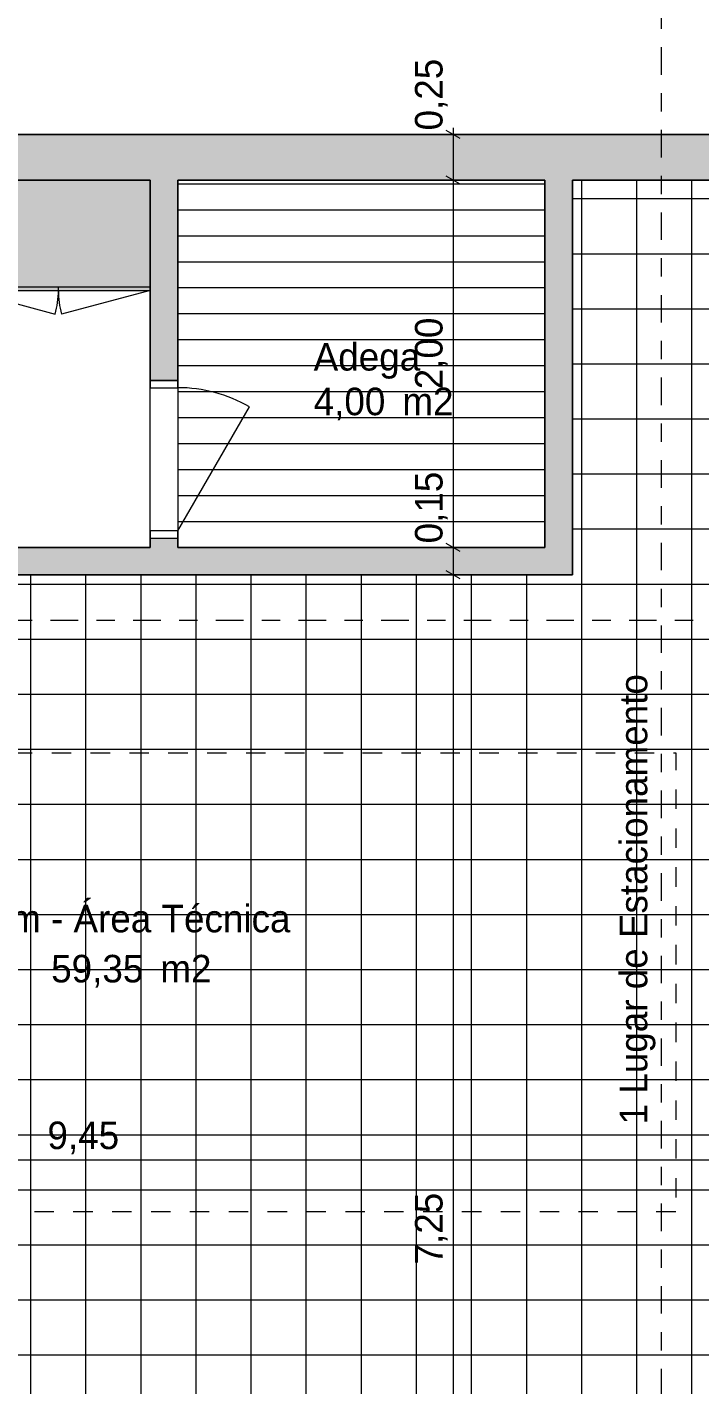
# Model space of a CAD drawing. Header units: metres. Extents: x -111189 to -108577, y -72951 to -72647.
# Drawn here: x -110734.58 to -110730.92, y -72934.82 to -72927.42 of the extents above; entities that cross this region are included whole.
import ezdxf

# ---------------------------------------------------------------- set-up
doc = ezdxf.new("R2010")
doc.units = ezdxf.units.M
doc.header["$MEASUREMENT"] = 0
for name, pattern in [('Dashed', [0.423333, 0.211667, -0.211667]), ('Dot & Dashed', [0.670278, 0.3175, -0.176389, 0, -0.176389]), ('OTK - Traço Ponto CORTES_ALÇ', [0.6, 0.3, -0.15, 0, -0.15])]:
    doc.linetypes.add(name, pattern=pattern)
for name, color, linetype in [('Planta Piso -1_1_0', 7, 'Continuous'), ('Planta Piso -1_1_00 - DESENHO 2D', 7, 'Continuous'), ('Planta Piso -1_1_00 - TEXTO GERAL', 7, 'Continuous'), ('Planta Piso -1_1_01 - TERRENO PROPOSTO', 7, 'Continuous'), ('Planta Piso -1_1_03 - LAJES', 7, 'Continuous'), ('Planta Piso -1_1_07 - MUROS', 7, 'Continuous'), ('Planta Piso -1_1_08 - EQUIPAMENTO FIXO', 7, 'Continuous'), ('Planta Piso -1_1_11 - ZONA_ÁREA', 7, 'Continuous'), ('Planta Piso -1_1_12 - COTAS GERAIS', 7, 'Continuous'), ('Planta Piso -1_1_14 - CORTES.Marcadores', 7, 'Continuous')]:
    doc.layers.add(name, color=color, linetype=linetype)
doc.styles.add('ESTILO_GERADO_3', font='AGENCYR.TTF')

# ---------------------------------------------------------------- blocks, each defined once
blk = doc.blocks.new('*X141', base_point=(-110755.4355, -72968.689))
at = {"layer": 'Planta Piso -1_1_03 - LAJES', "color": 253, "linetype": 'Continuous', "lineweight": 9, "ltscale": 1000}
for p, q in [((-110733.7587, -72928.2729), (-110733.5087, -72928.2729)), ((-110733.7587, -72928.2729), (-110733.5087, -72928.2729)), ((-110733.5087, -72928.2729), (-110733.2587, -72928.2729)), ((-110733.5087, -72928.2729), (-110733.2587, -72928.2729)), ((-110733.2587, -72928.2729), (-110733.0087, -72928.2729)), ((-110733.2587, -72928.2729), (-110733.0087, -72928.2729)), ((-110733.0087, -72928.2729), (-110732.7587, -72928.2729)), ((-110733.0087, -72928.2729), (-110732.7587, -72928.2729)), ((-110732.7587, -72928.2729), (-110732.5087, -72928.2729)), ((-110732.7587, -72928.2729), (-110732.5087, -72928.2729)), ((-110732.5087, -72928.2729), (-110732.2587, -72928.2729)), ((-110732.5087, -72928.2729), (-110732.2587, -72928.2729)), ((-110732.2587, -72928.2729), (-110732.0087, -72928.2729)), ((-110732.2587, -72928.2729), (-110732.0087, -72928.2729)), ((-110732.0087, -72928.2729), (-110731.7587, -72928.2729)), ((-110732.0087, -72928.2729), (-110731.7587, -72928.2729)), ((-110733.7587, -72928.4144), (-110733.5087, -72928.4144)), ((-110733.7587, -72928.4144), (-110733.5087, -72928.4144)), ((-110733.5087, -72928.4144), (-110733.2587, -72928.4144)), ((-110733.5087, -72928.4144), (-110733.2587, -72928.4144)), ((-110733.2587, -72928.4144), (-110733.0087, -72928.4144)), ((-110733.2587, -72928.4144), (-110733.0087, -72928.4144)), ((-110733.0087, -72928.4144), (-110732.7587, -72928.4144)), ((-110733.0087, -72928.4144), (-110732.7587, -72928.4144)), ((-110732.7587, -72928.4144), (-110732.5087, -72928.4144)), ((-110732.7587, -72928.4144), (-110732.5087, -72928.4144)), ((-110732.5087, -72928.4144), (-110732.2587, -72928.4144)), ((-110732.5087, -72928.4144), (-110732.2587, -72928.4144)), ((-110732.2587, -72928.4144), (-110732.0087, -72928.4144)), ((-110732.2587, -72928.4144), (-110732.0087, -72928.4144)), ((-110732.0087, -72928.4144), (-110731.7587, -72928.4144)), ((-110732.0087, -72928.4144), (-110731.7587, -72928.4144)), ((-110733.7587, -72928.5559), (-110733.5087, -72928.5559)), ((-110733.7587, -72928.5559), (-110733.5087, -72928.5559)), ((-110733.5087, -72928.5559), (-110733.2587, -72928.5559)), ((-110733.5087, -72928.5559), (-110733.2587, -72928.5559)), ((-110733.2587, -72928.5559), (-110733.0087, -72928.5559)), ((-110733.2587, -72928.5559), (-110733.0087, -72928.5559)), ((-110733.0087, -72928.5559), (-110732.7587, -72928.5559)), ((-110733.0087, -72928.5559), (-110732.7587, -72928.5559)), ((-110732.7587, -72928.5559), (-110732.5087, -72928.5559)), ((-110732.7587, -72928.5559), (-110732.5087, -72928.5559)), ((-110732.5087, -72928.5559), (-110732.2587, -72928.5559)), ((-110732.5087, -72928.5559), (-110732.2587, -72928.5559)), ((-110732.2587, -72928.5559), (-110732.0087, -72928.5559)), ((-110732.2587, -72928.5559), (-110732.0087, -72928.5559)), ((-110732.0087, -72928.5559), (-110731.7587, -72928.5559)), ((-110732.0087, -72928.5559), (-110731.7587, -72928.5559)), ((-110733.7587, -72928.6974), (-110733.5087, -72928.6974)), ((-110733.7587, -72928.6974), (-110733.5087, -72928.6974)), ((-110733.5087, -72928.6974), (-110733.2587, -72928.6974)), ((-110733.5087, -72928.6974), (-110733.2587, -72928.6974)), ((-110733.2587, -72928.6974), (-110733.0087, -72928.6974)), ((-110733.2587, -72928.6974), (-110733.0087, -72928.6974)), ((-110733.0087, -72928.6974), (-110732.7587, -72928.6974)), ((-110733.0087, -72928.6974), (-110732.7587, -72928.6974)), ((-110732.7587, -72928.6974), (-110732.5087, -72928.6974)), ((-110732.7587, -72928.6974), (-110732.5087, -72928.6974)), ((-110732.5087, -72928.6974), (-110732.2587, -72928.6974)), ((-110732.5087, -72928.6974), (-110732.2587, -72928.6974)), ((-110732.2587, -72928.6974), (-110732.0087, -72928.6974)), ((-110732.2587, -72928.6974), (-110732.0087, -72928.6974)), ((-110732.0087, -72928.6974), (-110731.7587, -72928.6974)), ((-110732.0087, -72928.6974), (-110731.7587, -72928.6974)), ((-110733.7587, -72928.8389), (-110733.5087, -72928.8389)), ((-110733.7587, -72928.8389), (-110733.5087, -72928.8389)), ((-110733.5087, -72928.8389), (-110733.2587, -72928.8389)), ((-110733.5087, -72928.8389), (-110733.2587, -72928.8389)), ((-110733.2587, -72928.8389), (-110733.0087, -72928.8389)), ((-110733.2587, -72928.8389), (-110733.0087, -72928.8389)), ((-110733.0087, -72928.8389), (-110732.7587, -72928.8389)), ((-110733.0087, -72928.8389), (-110732.7587, -72928.8389)), ((-110732.7587, -72928.8389), (-110732.5087, -72928.8389)), ((-110732.7587, -72928.8389), (-110732.5087, -72928.8389)), ((-110732.5087, -72928.8389), (-110732.2587, -72928.8389)), ((-110732.5087, -72928.8389), (-110732.2587, -72928.8389)), ((-110732.2587, -72928.8389), (-110732.0087, -72928.8389)), ((-110732.2587, -72928.8389), (-110732.0087, -72928.8389)), ((-110732.0087, -72928.8389), (-110731.7587, -72928.8389)), ((-110732.0087, -72928.8389), (-110731.7587, -72928.8389)), ((-110733.7587, -72928.9804), (-110733.5087, -72928.9804)), ((-110733.7587, -72928.9804), (-110733.5087, -72928.9804)), ((-110733.5087, -72928.9804), (-110733.2587, -72928.9804)), ((-110733.5087, -72928.9804), (-110733.2587, -72928.9804)), ((-110733.2587, -72928.9804), (-110733.0087, -72928.9804)), ((-110733.2587, -72928.9804), (-110733.0087, -72928.9804)), ((-110733.0087, -72928.9804), (-110732.7587, -72928.9804)), ((-110733.0087, -72928.9804), (-110732.7587, -72928.9804)), ((-110732.7587, -72928.9804), (-110732.5087, -72928.9804)), ((-110732.7587, -72928.9804), (-110732.5087, -72928.9804)), ((-110732.5087, -72928.9804), (-110732.2587, -72928.9804)), ((-110732.5087, -72928.9804), (-110732.2587, -72928.9804)), ((-110732.2587, -72928.9804), (-110732.0087, -72928.9804)), ((-110732.2587, -72928.9804), (-110732.0087, -72928.9804)), ((-110732.0087, -72928.9804), (-110731.7587, -72928.9804)), ((-110732.0087, -72928.9804), (-110731.7587, -72928.9804)), ((-110733.7587, -72929.1219), (-110733.5087, -72929.1219)), ((-110733.7587, -72929.1219), (-110733.5087, -72929.1219)), ((-110733.5087, -72929.1219), (-110733.2587, -72929.1219)), ((-110733.5087, -72929.1219), (-110733.2587, -72929.1219)), ((-110733.2587, -72929.1219), (-110733.0087, -72929.1219)), ((-110733.2587, -72929.1219), (-110733.0087, -72929.1219)), ((-110733.0087, -72929.1219), (-110732.7587, -72929.1219)), ((-110733.0087, -72929.1219), (-110732.7587, -72929.1219)), ((-110732.7587, -72929.1219), (-110732.5087, -72929.1219)), ((-110732.7587, -72929.1219), (-110732.5087, -72929.1219)), ((-110732.5087, -72929.1219), (-110732.2587, -72929.1219)), ((-110732.5087, -72929.1219), (-110732.2587, -72929.1219)), ((-110732.2587, -72929.1219), (-110732.0087, -72929.1219)), ((-110732.2587, -72929.1219), (-110732.0087, -72929.1219)), ((-110732.0087, -72929.1219), (-110731.7587, -72929.1219)), ((-110732.0087, -72929.1219), (-110731.7587, -72929.1219)), ((-110733.7587, -72929.2634), (-110733.5087, -72929.2634)), ((-110733.7587, -72929.2634), (-110733.5087, -72929.2634)), ((-110733.5087, -72929.2634), (-110733.2587, -72929.2634)), ((-110733.5087, -72929.2634), (-110733.2587, -72929.2634)), ((-110733.2587, -72929.2634), (-110733.0087, -72929.2634)), ((-110733.2587, -72929.2634), (-110733.0087, -72929.2634)), ((-110733.0087, -72929.2634), (-110732.7587, -72929.2634)), ((-110733.0087, -72929.2634), (-110732.7587, -72929.2634)), ((-110732.7587, -72929.2634), (-110732.5087, -72929.2634)), ((-110732.7587, -72929.2634), (-110732.5087, -72929.2634)), ((-110732.5087, -72929.2634), (-110732.2587, -72929.2634)), ((-110732.5087, -72929.2634), (-110732.2587, -72929.2634)), ((-110732.2587, -72929.2634), (-110732.0087, -72929.2634)), ((-110732.2587, -72929.2634), (-110732.0087, -72929.2634)), ((-110732.0087, -72929.2634), (-110731.7587, -72929.2634)), ((-110732.0087, -72929.2634), (-110731.7587, -72929.2634)), ((-110733.7587, -72929.4049), (-110733.5087, -72929.4049)), ((-110733.7587, -72929.4049), (-110733.5087, -72929.4049)), ((-110733.5087, -72929.4049), (-110733.2587, -72929.4049)), ((-110733.5087, -72929.4049), (-110733.2587, -72929.4049)), ((-110733.2587, -72929.4049), (-110733.0087, -72929.4049)), ((-110733.2587, -72929.4049), (-110733.0087, -72929.4049)), ((-110733.0087, -72929.4049), (-110732.7587, -72929.4049)), ((-110733.0087, -72929.4049), (-110732.7587, -72929.4049)), ((-110732.7587, -72929.4049), (-110732.5087, -72929.4049)), ((-110732.7587, -72929.4049), (-110732.5087, -72929.4049)), ((-110732.5087, -72929.4049), (-110732.2587, -72929.4049)), ((-110732.5087, -72929.4049), (-110732.2587, -72929.4049)), ((-110732.2587, -72929.4049), (-110732.0087, -72929.4049)), ((-110732.2587, -72929.4049), (-110732.0087, -72929.4049)), ((-110732.0087, -72929.4049), (-110731.7587, -72929.4049)), ((-110732.0087, -72929.4049), (-110731.7587, -72929.4049)), ((-110733.7587, -72929.5464), (-110733.5087, -72929.5464)), ((-110733.7587, -72929.5464), (-110733.5087, -72929.5464)), ((-110733.5087, -72929.5464), (-110733.2587, -72929.5464)), ((-110733.5087, -72929.5464), (-110733.2587, -72929.5464)), ((-110733.2587, -72929.5464), (-110733.0087, -72929.5464)), ((-110733.2587, -72929.5464), (-110733.0087, -72929.5464)), ((-110733.0087, -72929.5464), (-110732.7587, -72929.5464)), ((-110733.0087, -72929.5464), (-110732.7587, -72929.5464)), ((-110732.7587, -72929.5464), (-110732.5087, -72929.5464)), ((-110732.7587, -72929.5464), (-110732.5087, -72929.5464)), ((-110732.5087, -72929.5464), (-110732.2587, -72929.5464)), ((-110732.5087, -72929.5464), (-110732.2587, -72929.5464)), ((-110732.2587, -72929.5464), (-110732.0087, -72929.5464)), ((-110732.2587, -72929.5464), (-110732.0087, -72929.5464)), ((-110732.0087, -72929.5464), (-110731.7587, -72929.5464)), ((-110732.0087, -72929.5464), (-110731.7587, -72929.5464)), ((-110733.7587, -72929.6879), (-110733.5087, -72929.6879)), ((-110733.7587, -72929.6879), (-110733.5087, -72929.6879)), ((-110733.5087, -72929.6879), (-110733.2587, -72929.6879)), ((-110733.5087, -72929.6879), (-110733.2587, -72929.6879)), ((-110733.2587, -72929.6879), (-110733.0087, -72929.6879)), ((-110733.2587, -72929.6879), (-110733.0087, -72929.6879)), ((-110733.0087, -72929.6879), (-110732.7587, -72929.6879)), ((-110733.0087, -72929.6879), (-110732.7587, -72929.6879)), ((-110732.7587, -72929.6879), (-110732.5087, -72929.6879)), ((-110732.7587, -72929.6879), (-110732.5087, -72929.6879)), ((-110732.5087, -72929.6879), (-110732.2587, -72929.6879)), ((-110732.5087, -72929.6879), (-110732.2587, -72929.6879)), ((-110732.2587, -72929.6879), (-110732.0087, -72929.6879)), ((-110732.2587, -72929.6879), (-110732.0087, -72929.6879)), ((-110732.0087, -72929.6879), (-110731.7587, -72929.6879)), ((-110732.0087, -72929.6879), (-110731.7587, -72929.6879)), ((-110733.7587, -72929.8294), (-110733.5087, -72929.8294)), ((-110733.7587, -72929.8294), (-110733.5087, -72929.8294)), ((-110733.5087, -72929.8294), (-110733.2587, -72929.8294)), ((-110733.5087, -72929.8294), (-110733.2587, -72929.8294)), ((-110733.2587, -72929.8294), (-110733.0087, -72929.8294)), ((-110733.2587, -72929.8294), (-110733.0087, -72929.8294)), ((-110733.0087, -72929.8294), (-110732.7587, -72929.8294)), ((-110733.0087, -72929.8294), (-110732.7587, -72929.8294)), ((-110732.7587, -72929.8294), (-110732.5087, -72929.8294)), ((-110732.7587, -72929.8294), (-110732.5087, -72929.8294)), ((-110732.5087, -72929.8294), (-110732.2587, -72929.8294)), ((-110732.5087, -72929.8294), (-110732.2587, -72929.8294)), ((-110732.2587, -72929.8294), (-110732.0087, -72929.8294)), ((-110732.2587, -72929.8294), (-110732.0087, -72929.8294)), ((-110732.0087, -72929.8294), (-110731.7587, -72929.8294)), ((-110732.0087, -72929.8294), (-110731.7587, -72929.8294)), ((-110733.7587, -72929.9709), (-110733.5087, -72929.9709)), ((-110733.7587, -72929.9709), (-110733.5087, -72929.9709)), ((-110733.5087, -72929.9709), (-110733.2587, -72929.9709)), ((-110733.5087, -72929.9709), (-110733.2587, -72929.9709)), ((-110733.2587, -72929.9709), (-110733.0087, -72929.9709)), ((-110733.2587, -72929.9709), (-110733.0087, -72929.9709)), ((-110733.0087, -72929.9709), (-110732.7587, -72929.9709)), ((-110733.0087, -72929.9709), (-110732.7587, -72929.9709)), ((-110732.7587, -72929.9709), (-110732.5087, -72929.9709)), ((-110732.7587, -72929.9709), (-110732.5087, -72929.9709)), ((-110732.5087, -72929.9709), (-110732.2587, -72929.9709)), ((-110732.5087, -72929.9709), (-110732.2587, -72929.9709)), ((-110732.2587, -72929.9709), (-110732.0087, -72929.9709)), ((-110732.2587, -72929.9709), (-110732.0087, -72929.9709)), ((-110732.0087, -72929.9709), (-110731.7587, -72929.9709)), ((-110732.0087, -72929.9709), (-110731.7587, -72929.9709)), ((-110733.7587, -72930.1124), (-110733.5087, -72930.1124)), ((-110733.7587, -72930.1124), (-110733.5087, -72930.1124)), ((-110733.5087, -72930.1124), (-110733.2587, -72930.1124)), ((-110733.5087, -72930.1124), (-110733.2587, -72930.1124)), ((-110733.2587, -72930.1124), (-110733.0087, -72930.1124)), ((-110733.2587, -72930.1124), (-110733.0087, -72930.1124)), ((-110733.0087, -72930.1124), (-110732.7587, -72930.1124)), ((-110733.0087, -72930.1124), (-110732.7587, -72930.1124)), ((-110732.7587, -72930.1124), (-110732.5087, -72930.1124)), ((-110732.7587, -72930.1124), (-110732.5087, -72930.1124)), ((-110732.5087, -72930.1124), (-110732.2587, -72930.1124)), ((-110732.5087, -72930.1124), (-110732.2587, -72930.1124)), ((-110732.2587, -72930.1124), (-110732.0087, -72930.1124)), ((-110732.2587, -72930.1124), (-110732.0087, -72930.1124)), ((-110732.0087, -72930.1124), (-110731.7587, -72930.1124)), ((-110732.0087, -72930.1124), (-110731.7587, -72930.1124)), ((-110733.7587, -72930.2539), (-110733.5087, -72930.2539)), ((-110733.5087, -72930.2539), (-110733.2587, -72930.2539)), ((-110733.2587, -72930.2539), (-110733.0087, -72930.2539)), ((-110733.0087, -72930.2539), (-110732.7587, -72930.2539)), ((-110732.7587, -72930.2539), (-110732.5087, -72930.2539)), ((-110732.5087, -72930.2539), (-110732.2587, -72930.2539)), ((-110732.2587, -72930.2539), (-110732.0087, -72930.2539)), ((-110732.0087, -72930.2539), (-110731.7587, -72930.2539))]:
    blk.add_line(p, q, dxfattribs=at)

msp = doc.modelspace()

# ---------------------------------------------------------------- hatches: boundary and pattern name
at = {"layer": 'Planta Piso -1_1_03 - LAJES', "linetype": 'Continuous', "lineweight": 9, "transparency": 33554546}
h = msp.add_hatch(dxfattribs=at)
h.set_pattern_fill('GRID_30X30_0001', color=253, style=0, pattern_type=2)
h.set_pattern_definition([(4e-07, (-110739.05865, -72934.95392), (-2e-09, 0.3), []), (90, (-110739.05865, -72934.95392), (0.3, 2e-09), [])])
h.paths.add_polyline_path([(-110739.0587, -72934.9539), (-110734.0587, -72934.9539), (-110734.0587, -72937.6589), (-110729.6087, -72937.6589), (-110729.6087, -72928.2539), (-110731.6087, -72928.2539), (-110731.6087, -72930.4039), (-110732.6587, -72930.4039), (-110739.0587, -72930.4039)])
at = {"layer": 'Planta Piso -1_1_07 - MUROS', "linetype": 'Continuous', "lineweight": 0, "true_color": 0x939598}
h = msp.add_hatch(color=252, dxfattribs=at)
h.paths.add_polyline_path([(-110736.32, -72928.0039), (-110736.5406, -72928.0039), (-110736.9991, -72928.0039), (-110736.9991, -72928.2539), (-110736.32, -72928.2539)])
h.paths.add_polyline_path([(-110732.2587, -72928.0039), (-110736.32, -72928.0039), (-110736.32, -72928.2539), (-110736.0587, -72928.2539), (-110732.2587, -72928.2539)])
h.paths.add_polyline_path([(-110733.7587, -72928.2539), (-110733.9087, -72928.2539), (-110733.9087, -72929.3439), (-110733.7587, -72929.3439), (-110733.7587, -72929.3219)])
h.paths.add_polyline_path([(-110731.6087, -72928.2539), (-110731.7587, -72928.2539), (-110731.7587, -72930.2539), (-110732.2587, -72930.2539), (-110732.2587, -72930.4039), (-110731.6087, -72930.4039), (-110731.6087, -72930.2539)])
h.paths.add_polyline_path([(-110732.2587, -72930.2539), (-110733.7587, -72930.2539), (-110733.7587, -72930.2039), (-110733.9087, -72930.2039), (-110733.9087, -72930.2139), (-110733.9087, -72930.2539), (-110734.6987, -72930.2539), (-110734.6987, -72930.4039), (-110732.6587, -72930.4039), (-110732.2587, -72930.4039)])
h.paths.add_polyline_path([(-110735.5587, -72930.2539), (-110735.5807, -72930.2539), (-110736.32, -72930.2539), (-110736.32, -72930.4039), (-110735.5587, -72930.4039)])
h.paths.add_polyline_path([(-110736.9991, -72930.2539), (-110738.0587, -72930.2539), (-110738.0587, -72930.2539), (-110739.0587, -72930.2539), (-110739.0587, -72930.4039), (-110736.9991, -72930.4039)])
h.paths.add_polyline_path([(-110736.32, -72930.2539), (-110736.3762, -72930.2539), (-110736.9991, -72930.2539), (-110736.9991, -72930.4039), (-110736.32, -72930.4039)])
h.paths.add_polyline_path([(-110731.1241, -72928.0039), (-110731.3748, -72928.0039), (-110732.2587, -72928.0039), (-110732.2587, -72928.2539), (-110731.1241, -72928.2539)])
h.paths.add_polyline_path([(-110729.3587, -72928.0039), (-110731.1241, -72928.0039), (-110731.1241, -72928.2539), (-110729.3587, -72928.2539)])
h.paths.add_polyline_path([(-110729.3587, -72928.2539), (-110729.6087, -72928.2539), (-110729.6087, -72930.6507), (-110729.3587, -72930.6507)])
h.paths.add_polyline_path([(-110729.3587, -72930.6507), (-110729.6087, -72930.6507), (-110729.6087, -72933.5902), (-110729.3587, -72933.5902)])
h.paths.add_polyline_path([(-110729.3587, -72933.5902), (-110729.6087, -72933.5902), (-110729.6087, -72933.6465), (-110729.6087, -72933.7544), (-110729.3587, -72933.7544)])
h.paths.add_polyline_path([(-110729.3587, -72937.6589), (-110729.3587, -72935.2039), (-110729.3587, -72935.0343), (-110729.3587, -72933.7544), (-110729.6087, -72933.7544), (-110729.6087, -72935.2039), (-110729.6087, -72937.6589), (-110730.7091, -72937.6589), (-110730.7091, -72937.6989), (-110730.7091, -72937.7589), (-110730.7091, -72937.9089), (-110729.3587, -72937.9089)])
h.paths.add_polyline_path([(-110732.708, -72937.7589), (-110732.708, -72937.6989), (-110732.708, -72937.6589), (-110734.0587, -72937.6589), (-110734.0587, -72934.9539), (-110735.0987, -72934.9539), (-110735.0987, -72935.1039), (-110734.3087, -72935.1039), (-110734.3087, -72937.9039), (-110735.6842, -72937.9039), (-110735.6842, -72937.9439), (-110735.6842, -72938.0039), (-110735.6842, -72938.1539), (-110734.3087, -72938.1539), (-110734.0587, -72938.1539), (-110734.0587, -72937.9089), (-110732.708, -72937.9089)])
h.paths.add_polyline_path([(-110737.6831, -72938.0039), (-110737.6831, -72937.9439), (-110737.6831, -72937.9039), (-110739.0587, -72937.9039), (-110739.0587, -72937.392), (-110739.0987, -72937.392), (-110739.1587, -72937.392), (-110739.3087, -72937.392), (-110739.3087, -72938.1512), (-110739.1587, -72938.1512), (-110737.6831, -72938.1535)])
h.paths.add_polyline_path([(-110731.1249, -72933.4428), (-110731.1249, -72931.7371), (-110731.4197, -72931.7371), (-110731.4197, -72933.4428)], flags=9)
h.paths.add_polyline_path([(-110729.9525, -72933.6263), (-110729.6031, -72933.6263), (-110729.6031, -72933.3315), (-110729.9525, -72933.3315)], flags=9)
h.paths.add_polyline_path([(-110740.1458, -72936.8647), (-110739.8354, -72936.8647), (-110739.8354, -72936.5699), (-110740.1458, -72936.5699)], flags=9)
h.paths.add_polyline_path([(-110739.5481, -72938.3731), (-110739.5481, -72938.0232), (-110739.8428, -72938.0232), (-110739.8428, -72938.3731)], flags=9)
h.paths.add_polyline_path([(-110740.1458, -72939.0785), (-110739.8354, -72939.0785), (-110739.8354, -72938.7837), (-110740.1458, -72938.7837)], flags=9)
h.paths.add_polyline_path([(-110738.6592, -72939.0785), (-110738.3464, -72939.0785), (-110738.3464, -72938.7837), (-110738.6592, -72938.7837)], flags=9)
h.paths.add_polyline_path([(-110740.6773, -72938.6408), (-110740.5886, -72938.6408), (-110740.5886, -72938.5367), (-110740.6773, -72938.5367)], flags=9)
h.paths.add_polyline_path([(-110740.6773, -72938.9208), (-110740.5886, -72938.9208), (-110740.5886, -72938.8167), (-110740.6773, -72938.8167)], flags=9)
at = {"layer": 'Planta Piso -1_1_08 - EQUIPAMENTO FIXO', "linetype": 'Continuous', "lineweight": 13}
msp.add_hatch(color=254, dxfattribs=at).paths.add_polyline_path([(-110735.9087, -72928.8539), (-110733.9087, -72928.8539), (-110733.9087, -72928.2539), (-110735.9087, -72928.2539)])

# ---------------------------------------------------------------- linework, layer by layer
at = {"layer": 'Planta Piso -1_1_0', "color": 7, "linetype": 'Continuous', "lineweight": 13, "ltscale": 1000}
for p, q in [((-110733.9087, -72929.3439), (-110733.9087, -72929.3339)), ((-110733.9087, -72929.3439), (-110733.9087, -72929.3339)), ((-110733.9087, -72929.3439), (-110733.9087, -72929.3339)), ((-110733.9087, -72929.3439), (-110733.7587, -72929.3439)), ((-110733.9087, -72929.3439), (-110733.9087, -72929.3839)), ((-110733.7587, -72929.3439), (-110733.9087, -72929.3439)), ((-110733.9087, -72929.3439), (-110733.7587, -72929.3439)), ((-110733.9087, -72929.3439), (-110733.7587, -72929.3439)), ((-110733.7587, -72929.3439), (-110733.7587, -72929.3219)), ((-110733.7587, -72929.3439), (-110733.7587, -72929.3219)), ((-110733.7587, -72929.3439), (-110733.7587, -72929.3219)), ((-110733.7587, -72929.3839), (-110733.7587, -72929.3439)), ((-110733.9087, -72929.3839), (-110733.7587, -72929.3839)), ((-110733.7587, -72930.1639), (-110733.3687, -72929.4884)), ((-110733.7587, -72930.1639), (-110733.9087, -72930.1639)), ((-110733.9087, -72930.1639), (-110733.9087, -72930.2039)), ((-110733.7587, -72930.2039), (-110733.7587, -72930.1639)), ((-110733.9087, -72930.2039), (-110733.9087, -72930.2139)), ((-110733.9087, -72930.2039), (-110733.7587, -72930.2039)), ((-110733.9087, -72930.2039), (-110733.7587, -72930.2039)), ((-110733.9087, -72930.2039), (-110733.7587, -72930.2039)), ((-110733.9087, -72930.2039), (-110733.7587, -72930.2039)), ((-110733.9087, -72930.2039), (-110733.9087, -72930.2139)), ((-110733.9087, -72930.2039), (-110733.9087, -72930.2139)), ((-110733.7587, -72930.2039), (-110733.7587, -72930.2259)), ((-110733.7587, -72930.2039), (-110733.7587, -72930.2259)), ((-110733.7587, -72930.2039), (-110733.7587, -72930.2259))]:
    msp.add_line(p, q, dxfattribs=at)
at = {"layer": 'Planta Piso -1_1_0', "color": 7, "linetype": 'Continuous', "lineweight": 13, "ltscale": 1000, "flags": 128}
for points in [[(-110729.6087, -72928.0039), (-110739.0587, -72928.0039)], [(-110735.9087, -72928.2539), (-110733.9087, -72928.2539)], [(-110733.9087, -72928.2539), (-110733.9087, -72929.3439)], [(-110733.7587, -72928.2539), (-110731.7587, -72928.2539)], [(-110733.7587, -72929.3439), (-110733.7587, -72928.2539)], [(-110731.7587, -72928.2539), (-110731.7587, -72930.2539)], [(-110731.6087, -72928.2539), (-110729.6087, -72928.2539)], [(-110731.6087, -72930.2539), (-110731.6087, -72928.2539)], [(-110733.9087, -72930.2039), (-110733.9087, -72930.2539)], [(-110733.7587, -72930.2539), (-110733.7587, -72930.2039)], [(-110733.9087, -72930.2539), (-110734.6987, -72930.2539)], [(-110731.7587, -72930.2539), (-110733.7587, -72930.2539)], [(-110731.6087, -72930.4039), (-110731.6087, -72930.2539)], [(-110734.6987, -72930.4039), (-110731.6087, -72930.4039)]]:
    msp.add_lwpolyline(points, dxfattribs=at)
at = {"layer": 'Planta Piso -1_1_0', "color": 7, "linetype": 'Continuous', "lineweight": 13, "ltscale": 1000}
msp.add_arc((-110733.7587, -72930.1639), 0.78, 60, 90, dxfattribs=at)
at = {"layer": 'Planta Piso -1_1_00 - DESENHO 2D', "color": 252, "linetype": 'Dashed', "lineweight": 9, "ltscale": 0.5, "flags": 128}
msp.add_lwpolyline([(-110731.0467, -72933.8734), (-110736.0467, -72933.8734), (-110736.0467, -72931.3734), (-110731.0467, -72931.3734)], close=True, dxfattribs=at)
at = {"layer": 'Planta Piso -1_1_01 - TERRENO PROPOSTO', "color": 7, "linetype": 'Continuous', "lineweight": 13, "ltscale": 10, "flags": 128}
msp.add_lwpolyline([(-110734.6443, -72928.0039), (-110734.4991, -72928.0039), (-110734.1054, -72928.0039), (-110733.9721, -72928.0039), (-110733.4825, -72928.0039), (-110733.2959, -72928.0039), (-110732.8706, -72928.0039), (-110732.6616, -72928.0039), (-110732.3678, -72928.0039), (-110732.2069, -72928.0039), (-110731.9054, -72928.0039), (-110731.8246, -72928.0039), (-110731.3748, -72928.0039), (-110730.8442, -72928.0039)], dxfattribs=at)
at = {"layer": 'Planta Piso -1_1_03 - LAJES', "color": 7, "linetype": 'Continuous', "lineweight": 13, "ltscale": 1000, "flags": 128}
for points in [[(-110739.3087, -72928.0039), (-110739.3087, -72928.0039), (-110729.3587, -72928.0039), (-110729.3587, -72937.9089), (-110734.0587, -72937.9089), (-110734.0587, -72938.1627), (-110739.3087, -72938.1627), (-110739.3087, -72928.2539)], [(-110736.0587, -72928.2539), (-110739.0587, -72928.2539), (-110739.0587, -72930.2539), (-110733.9087, -72930.2539), (-110733.9087, -72928.2539), (-110735.9087, -72928.2539)]]:
    msp.add_lwpolyline(points, dxfattribs=at)
for points in [[(-110739.0587, -72934.9539), (-110734.0587, -72934.9539), (-110734.0587, -72937.6589), (-110729.6087, -72937.6589), (-110729.6087, -72928.2539), (-110731.6087, -72928.2539), (-110731.6087, -72930.4039), (-110732.6587, -72930.4039), (-110739.0587, -72930.4039)], [(-110733.7587, -72930.2539), (-110731.7587, -72930.2539), (-110731.7587, -72928.2539), (-110733.7587, -72928.2539)]]:
    msp.add_lwpolyline(points, close=True, dxfattribs=at)
at = {"layer": 'Planta Piso -1_1_08 - EQUIPAMENTO FIXO', "color": 7, "linetype": 'Continuous', "lineweight": 13, "ltscale": 1000}
for p, q in [((-110735.9087, -72928.8339), (-110733.9087, -72928.8339)), ((-110734.9087, -72928.8539), (-110734.4257, -72928.9833)), ((-110734.4087, -72928.8539), (-110734.4087, -72928.8339)), ((-110733.9087, -72928.8539), (-110734.3916, -72928.9833))]:
    msp.add_line(p, q, dxfattribs=at)
at = {"layer": 'Planta Piso -1_1_08 - EQUIPAMENTO FIXO', "color": 7, "linetype": 'Continuous', "lineweight": 13, "ltscale": 1000, "flags": 128}
msp.add_lwpolyline([(-110735.9087, -72928.8539), (-110733.9087, -72928.8539), (-110733.9087, -72928.2539), (-110735.9087, -72928.2539)], close=True, dxfattribs=at)
at = {"layer": 'Planta Piso -1_1_08 - EQUIPAMENTO FIXO', "color": 7, "linetype": 'Continuous', "lineweight": 13, "ltscale": 1000}
for centre, start, end in [((-110734.9087, -72928.8539), 345, 360), ((-110733.9087, -72928.8539), 180, 195)]:
    msp.add_arc(centre, 0.5, start, end, dxfattribs=at)
at = {"layer": 'Planta Piso -1_1_12 - COTAS GERAIS', "color": 7, "linetype": 'Continuous', "lineweight": 5, "ltscale": 1000}
for p, q in [((-110732.315, -72928.0039), (-110732.2025, -72928.0039)), ((-110732.2212, -72928.0256), (-110732.2962, -72927.9823)), ((-110732.2587, -72927.9672), (-110732.2587, -72928.0039)), ((-110732.2587, -72928.0039), (-110732.2587, -72928.2539)), ((-110732.2212, -72928.2756), (-110732.2962, -72928.2323)), ((-110732.315, -72928.2539), (-110732.2025, -72928.2539)), ((-110732.2587, -72928.2539), (-110732.2587, -72930.2539)), ((-110732.2212, -72930.2756), (-110732.2962, -72930.2323)), ((-110732.315, -72930.2539), (-110732.2025, -72930.2539)), ((-110732.2587, -72930.2539), (-110732.2587, -72930.4039)), ((-110732.2212, -72930.4256), (-110732.2962, -72930.3823)), ((-110732.315, -72930.4039), (-110732.2025, -72930.4039)), ((-110732.2587, -72930.4039), (-110732.2587, -72937.6589)), ((-110739.0587, -72933.5902), (-110729.6087, -72933.5902))]:
    msp.add_line(p, q, dxfattribs=at)
at = {"layer": 'Planta Piso -1_1_14 - CORTES.Marcadores', "color": 7, "linetype": 'OTK - Traço Ponto CORTES_ALÇ', "lineweight": 5, "ltscale": 0.5}
for p, q in [((-110731.1241, -72943.4289), (-110731.1241, -72921.3982)), ((-110745.251, -72930.6507), (-110722.2486, -72930.6507)), ((-110745.3192, -72933.7544), (-110722.2486, -72933.7544))]:
    msp.add_line(p, q, dxfattribs=at)

# ---------------------------------------------------------------- block references
at = {"layer": 'Planta Piso -1_1_0', "color": 7, "linetype": 'Dot & Dashed', "lineweight": 13, "ltscale": 10}
msp.add_blockref('*X141', (-110755.4355, -72968.689), dxfattribs=at)

# ---------------------------------------------------------------- texts
at = {"layer": 'Planta Piso -1_1_00 - TEXTO GERAL', "color": 252, "linetype": 'Continuous', "lineweight": 9, "insert": (-110731.3516, -72933.3977), "char_height": 0.15, "attachment_point": 1, "rotation": 90, "style": 'ESTILO_GERADO_3'}
msp.add_mtext('\\A1;{\\pqj;\\fAgency FB|b0|i0|c0|p0;\\W1.000000;1 Lugar de Estacionamento}', dxfattribs=at)
at = {"layer": 'Planta Piso -1_1_11 - ZONA_ÁREA', "color": 7, "linetype": 'Continuous', "lineweight": 5, "char_height": 0.15, "attachment_point": 1, "style": 'ESTILO_GERADO_3'}
for s, insert in [('\\A1;{\\pql;\\pt0;\\fAgency FB|b0|i0|c0|p0;\\W1.000000;Adega}', (-110733.0184, -72929.1406)), ('\\A1;{\\pql;\\pt0,24.1;\\fAgency FB|b0|i0|c0|p0;\\W1.000000;4,00\\fAgency FB|b0|i0|c0|p0;\\W1.000000;\\A1{\\H.66x;\\S^  ;}\\fAgency FB|b0|i0|c0|p0;\\W1.000000; m2\\fAgency FB|b0|i0|c0|p0;\\W1.000000;\\A1{\\H.66x;\\S^  ;}}', (-110733.0184, -72929.3839)), ('\\A1;{\\pql;\\pt0;\\fAgency FB|b0|i0|c0|p0;\\W1.000000;Garagem - Área Técnica}', (-110735.3409, -72932.2014)), ('\\A1;{\\pql;\\pt0,24.1;\\fAgency FB|b0|i0|c0|p0;\\W1.000000;59,35\\fAgency FB|b0|i0|c0|p0;\\W1.000000;\\A1{\\H.66x;\\S^  ;}\\fAgency FB|b0|i0|c0|p0;\\W1.000000; m2\\fAgency FB|b0|i0|c0|p0;\\W1.000000;\\A1{\\H.66x;\\S^  ;}}', (-110734.4481, -72932.4741))]:
    msp.add_mtext(s, dxfattribs=dict(at, insert=insert))
at = {"layer": 'Planta Piso -1_1_12 - COTAS GERAIS', "color": 7, "linetype": 'Continuous', "lineweight": 5, "char_height": 0.15, "attachment_point": 7, "rotation": 90, "style": 'ESTILO_GERADO_3'}
for s, insert, width in [('\\A1;{\\pql;\\fAgency FB|b0|i0|c0|p0;\\W1.000000;0,25}', (-110732.2887, -72927.9822), 0.272699), ('\\A1;{\\pql;\\fAgency FB|b0|i0|c0|p0;\\W1.000000;2,00}', (-110732.2887, -72929.3925), 0.277166), ('\\A1;{\\pql;\\fAgency FB|b0|i0|c0|p0;\\W1.000000;0,15}', (-110732.2887, -72930.2322), 0.236309), ('\\A1;{\\pql;\\fAgency FB|b0|i0|c0|p0;\\W1.000000;7,25}', (-110732.2887, -72934.1608), 0.258827)]:
    msp.add_mtext(s, dxfattribs=dict(at, insert=insert, width=width))
at = {"layer": 'Planta Piso -1_1_12 - COTAS GERAIS', "color": 7, "linetype": 'Continuous', "lineweight": 5, "insert": (-110734.4683, -72933.5602), "char_height": 0.15, "width": 0.269278, "attachment_point": 7, "style": 'ESTILO_GERADO_3'}
msp.add_mtext('\\A1;{\\pql;\\fAgency FB|b0|i0|c0|p0;\\W1.000000;9,45}', dxfattribs=at)

doc.saveas('drawing.dxf')
